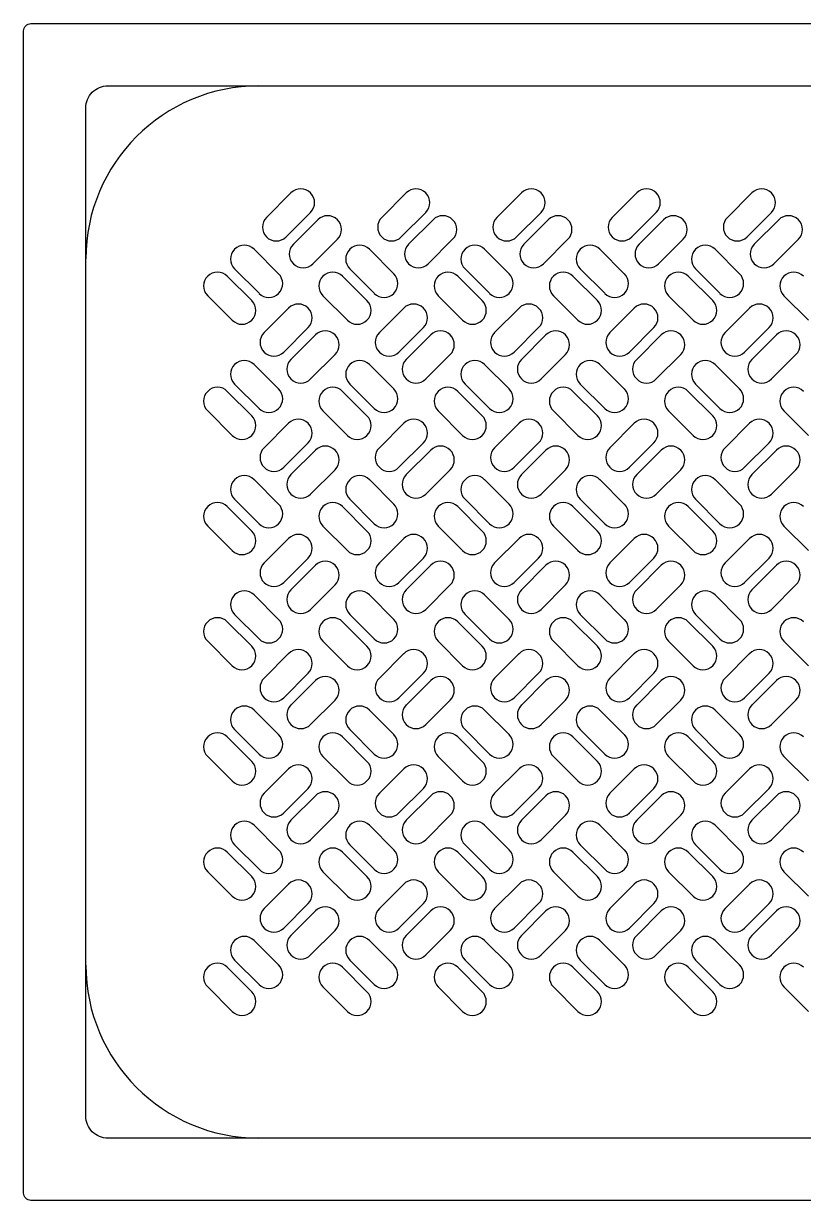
# Model space of a CAD drawing. Header units: millimetres. Extents: x 4.57 to 13.56, y 2.92 to 9.59.
# Drawn here: x 12.361 to 12.891, y 2.928 to 3.728 of the extents above; entities that cross this region are included whole.
import ezdxf

# ---------------------------------------------------------------- set-up
doc = ezdxf.new("R2010")
doc.units = ezdxf.units.MM

msp = doc.modelspace()

# ---------------------------------------------------------------- linework, layer by layer
at = {"color": 18, "true_color": 0x000000}
for p, q in [((12.52626, 3.59647), (12.5429, 3.61311)), ((12.60458, 3.59647), (12.62122, 3.61311)), ((12.6829, 3.59647), (12.69954, 3.61311)), ((12.76122, 3.59647), (12.77785, 3.61311)), ((12.83954, 3.59647), (12.85617, 3.61311)), ((12.53957, 3.58316), (12.55621, 3.5998)), ((12.54452, 3.57822), (12.56116, 3.59485)), ((12.61789, 3.58316), (12.63453, 3.5998)), ((12.62284, 3.57822), (12.63947, 3.59485)), ((12.69621, 3.58316), (12.71284, 3.5998)), ((12.70116, 3.57822), (12.71779, 3.59485)), ((12.77453, 3.58316), (12.79116, 3.5998)), ((12.77948, 3.57822), (12.79611, 3.59485)), ((12.85285, 3.58316), (12.86948, 3.5998)), ((12.8578, 3.57822), (12.87443, 3.59485)), ((12.55783, 3.56491), (12.57447, 3.58154)), ((12.63615, 3.56491), (12.65278, 3.58154)), ((12.71447, 3.56491), (12.7311, 3.58154)), ((12.79279, 3.56491), (12.80942, 3.58154)), ((12.87111, 3.56491), (12.88774, 3.58154)), ((12.5345, 3.55813), (12.51787, 3.57477)), ((12.61282, 3.55813), (12.59619, 3.57477)), ((12.69114, 3.55813), (12.67451, 3.57477)), ((12.76946, 3.55813), (12.75283, 3.57477)), ((12.84778, 3.55813), (12.83114, 3.57477)), ((12.52119, 3.54483), (12.50456, 3.56146)), ((12.59951, 3.54483), (12.58288, 3.56146)), ((12.67783, 3.54483), (12.6612, 3.56146)), ((12.75615, 3.54483), (12.73952, 3.56146)), ((12.83447, 3.54483), (12.81783, 3.56146)), ((12.51624, 3.53988), (12.49961, 3.55651)), ((12.59456, 3.53988), (12.57793, 3.55651)), ((12.67288, 3.53988), (12.65625, 3.55651)), ((12.7512, 3.53988), (12.73457, 3.55651)), ((12.82952, 3.53988), (12.81289, 3.55651)), ((12.50293, 3.52657), (12.4863, 3.5432)), ((12.58125, 3.52657), (12.56462, 3.5432)), ((12.65957, 3.52657), (12.64294, 3.5432)), ((12.73789, 3.52657), (12.72126, 3.5432)), ((12.81621, 3.52657), (12.79958, 3.5432)), ((12.89453, 3.52657), (12.8779, 3.5432)), ((12.52464, 3.51817), (12.54127, 3.53481)), ((12.60296, 3.51817), (12.61959, 3.53481)), ((12.68128, 3.51817), (12.69791, 3.53481)), ((12.7596, 3.51817), (12.77623, 3.53481)), ((12.83791, 3.51817), (12.85455, 3.53481)), ((12.53795, 3.50486), (12.55458, 3.5215)), ((12.61627, 3.50486), (12.6329, 3.5215)), ((12.69459, 3.50486), (12.71122, 3.5215)), ((12.77291, 3.50486), (12.78954, 3.5215)), ((12.85122, 3.50486), (12.86786, 3.5215)), ((12.5429, 3.49991), (12.55953, 3.51655)), ((12.62122, 3.49991), (12.63785, 3.51655)), ((12.69954, 3.49991), (12.71617, 3.51655)), ((12.77785, 3.49991), (12.79449, 3.51655)), ((12.85617, 3.49991), (12.87281, 3.51655)), ((12.5345, 3.47983), (12.51787, 3.49647)), ((12.55621, 3.4866), (12.57284, 3.50324)), ((12.61282, 3.47983), (12.59619, 3.49647)), ((12.63453, 3.4866), (12.65116, 3.50324)), ((12.69114, 3.47983), (12.67451, 3.49647)), ((12.71284, 3.4866), (12.72948, 3.50324)), ((12.76946, 3.47983), (12.75283, 3.49647)), ((12.79116, 3.4866), (12.8078, 3.50324)), ((12.84778, 3.47983), (12.83114, 3.49647)), ((12.86948, 3.4866), (12.88612, 3.50324)), ((12.52119, 3.46652), (12.50456, 3.48316)), ((12.59951, 3.46652), (12.58288, 3.48316)), ((12.67783, 3.46652), (12.6612, 3.48316)), ((12.75615, 3.46652), (12.73952, 3.48316)), ((12.83447, 3.46652), (12.81783, 3.48316)), ((12.51624, 3.46157), (12.49961, 3.47821)), ((12.59456, 3.46157), (12.57793, 3.47821)), ((12.67288, 3.46157), (12.65625, 3.47821)), ((12.7512, 3.46157), (12.73457, 3.47821)), ((12.82952, 3.46157), (12.81289, 3.47821)), ((12.50293, 3.44826), (12.4863, 3.4649)), ((12.58125, 3.44826), (12.56462, 3.4649)), ((12.65957, 3.44826), (12.64294, 3.4649)), ((12.73789, 3.44826), (12.72126, 3.4649)), ((12.81621, 3.44826), (12.79958, 3.4649)), ((12.89453, 3.44826), (12.8779, 3.4649)), ((12.52464, 3.43987), (12.54127, 3.4565)), ((12.60296, 3.43987), (12.61959, 3.4565)), ((12.68128, 3.43987), (12.69791, 3.4565)), ((12.7596, 3.43987), (12.77623, 3.4565)), ((12.83791, 3.43987), (12.85455, 3.4565)), ((12.53795, 3.42656), (12.55458, 3.4432)), ((12.61627, 3.42656), (12.6329, 3.4432)), ((12.69459, 3.42656), (12.71122, 3.4432)), ((12.77291, 3.42656), (12.78954, 3.4432)), ((12.85122, 3.42656), (12.86786, 3.4432)), ((12.5429, 3.42161), (12.55953, 3.43825)), ((12.62122, 3.42161), (12.63785, 3.43825)), ((12.69954, 3.42161), (12.71617, 3.43825)), ((12.77785, 3.42161), (12.79449, 3.43825)), ((12.85617, 3.42161), (12.87281, 3.43825)), ((12.55621, 3.4083), (12.57284, 3.42494)), ((12.63453, 3.4083), (12.65116, 3.42494)), ((12.71284, 3.4083), (12.72948, 3.42494)), ((12.79116, 3.4083), (12.8078, 3.42494)), ((12.86948, 3.4083), (12.88612, 3.42494)), ((12.5345, 3.40153), (12.51787, 3.41817)), ((12.61282, 3.40153), (12.59619, 3.41817)), ((12.69114, 3.40153), (12.67451, 3.41817)), ((12.76946, 3.40153), (12.75283, 3.41817)), ((12.84778, 3.40153), (12.83114, 3.41817)), ((12.52119, 3.38822), (12.50456, 3.40486)), ((12.59951, 3.38822), (12.58288, 3.40486)), ((12.67783, 3.38822), (12.6612, 3.40486)), ((12.75615, 3.38822), (12.73952, 3.40486)), ((12.83447, 3.38822), (12.81783, 3.40486)), ((12.51624, 3.38327), (12.49961, 3.39991)), ((12.59456, 3.38327), (12.57793, 3.39991)), ((12.67288, 3.38327), (12.65625, 3.39991)), ((12.7512, 3.38327), (12.73457, 3.39991)), ((12.82952, 3.38327), (12.81289, 3.39991)), ((12.50293, 3.36996), (12.4863, 3.3866)), ((12.58125, 3.36996), (12.56462, 3.3866)), ((12.65957, 3.36996), (12.64294, 3.3866)), ((12.73789, 3.36996), (12.72126, 3.3866)), ((12.81621, 3.36996), (12.79958, 3.3866)), ((12.89453, 3.36996), (12.8779, 3.3866)), ((12.52464, 3.36157), (12.54127, 3.3782)), ((12.60296, 3.36157), (12.61959, 3.3782)), ((12.68128, 3.36157), (12.69791, 3.3782)), ((12.7596, 3.36157), (12.77623, 3.3782)), ((12.83791, 3.36157), (12.85455, 3.3782)), ((12.53795, 3.34826), (12.55458, 3.36489)), ((12.61627, 3.34826), (12.6329, 3.36489)), ((12.69459, 3.34826), (12.71122, 3.36489)), ((12.77291, 3.34826), (12.78954, 3.36489)), ((12.85122, 3.34826), (12.86786, 3.36489)), ((12.5429, 3.34331), (12.55953, 3.35994)), ((12.62122, 3.34331), (12.63785, 3.35994)), ((12.69954, 3.34331), (12.71617, 3.35994)), ((12.77785, 3.34331), (12.79449, 3.35994)), ((12.85617, 3.34331), (12.87281, 3.35994)), ((12.55621, 3.33), (12.57284, 3.34663)), ((12.63453, 3.33), (12.65116, 3.34663)), ((12.71284, 3.33), (12.72948, 3.34663)), ((12.79116, 3.33), (12.8078, 3.34663)), ((12.86948, 3.33), (12.88612, 3.34663)), ((12.5345, 3.32323), (12.51787, 3.33986)), ((12.61282, 3.32323), (12.59619, 3.33986)), ((12.69114, 3.32323), (12.67451, 3.33986)), ((12.76946, 3.32323), (12.75283, 3.33986)), ((12.84778, 3.32323), (12.83114, 3.33986)), ((12.51624, 3.30497), (12.49961, 3.3216)), ((12.52119, 3.30992), (12.50456, 3.32655)), ((12.59456, 3.30497), (12.57793, 3.3216)), ((12.59951, 3.30992), (12.58288, 3.32655)), ((12.67288, 3.30497), (12.65625, 3.3216)), ((12.67783, 3.30992), (12.6612, 3.32655)), ((12.7512, 3.30497), (12.73457, 3.3216)), ((12.75615, 3.30992), (12.73952, 3.32655)), ((12.82952, 3.30497), (12.81289, 3.3216)), ((12.83447, 3.30992), (12.81783, 3.32655)), ((12.50293, 3.29166), (12.4863, 3.30829)), ((12.58125, 3.29166), (12.56462, 3.30829)), ((12.65957, 3.29166), (12.64294, 3.30829)), ((12.73789, 3.29166), (12.72126, 3.30829)), ((12.81621, 3.29166), (12.79958, 3.30829)), ((12.89453, 3.29166), (12.8779, 3.30829)), ((12.52464, 3.28326), (12.54127, 3.2999)), ((12.60296, 3.28326), (12.61959, 3.2999)), ((12.68128, 3.28326), (12.69791, 3.2999)), ((12.7596, 3.28326), (12.77623, 3.2999)), ((12.83791, 3.28326), (12.85455, 3.2999)), ((12.53795, 3.26995), (12.55458, 3.28659)), ((12.5429, 3.265), (12.55953, 3.28164)), ((12.61627, 3.26995), (12.6329, 3.28659)), ((12.62122, 3.265), (12.63785, 3.28164)), ((12.69459, 3.26995), (12.71122, 3.28659)), ((12.69954, 3.265), (12.71617, 3.28164)), ((12.77291, 3.26995), (12.78954, 3.28659)), ((12.77785, 3.265), (12.79449, 3.28164)), ((12.85122, 3.26995), (12.86786, 3.28659)), ((12.85617, 3.265), (12.87281, 3.28164)), ((12.55621, 3.25169), (12.57284, 3.26833)), ((12.63453, 3.25169), (12.65116, 3.26833)), ((12.71284, 3.25169), (12.72948, 3.26833)), ((12.79116, 3.25169), (12.8078, 3.26833)), ((12.86948, 3.25169), (12.88612, 3.26833)), ((12.5345, 3.24492), (12.51787, 3.26156)), ((12.61282, 3.24492), (12.59619, 3.26156)), ((12.69114, 3.24492), (12.67451, 3.26156)), ((12.76946, 3.24492), (12.75283, 3.26156)), ((12.84778, 3.24492), (12.83114, 3.26156)), ((12.52119, 3.23161), (12.50456, 3.24825)), ((12.59951, 3.23161), (12.58288, 3.24825)), ((12.67783, 3.23161), (12.6612, 3.24825)), ((12.75615, 3.23161), (12.73952, 3.24825)), ((12.83447, 3.23161), (12.81783, 3.24825)), ((12.51624, 3.22666), (12.49961, 3.2433)), ((12.59456, 3.22666), (12.57793, 3.2433)), ((12.67288, 3.22666), (12.65625, 3.2433)), ((12.7512, 3.22666), (12.73457, 3.2433)), ((12.82952, 3.22666), (12.81289, 3.2433)), ((12.50293, 3.21335), (12.4863, 3.22999)), ((12.58125, 3.21335), (12.56462, 3.22999)), ((12.65957, 3.21335), (12.64294, 3.22999)), ((12.73789, 3.21335), (12.72126, 3.22999)), ((12.81621, 3.21335), (12.79958, 3.22999)), ((12.89453, 3.21335), (12.8779, 3.22999)), ((12.52464, 3.20496), (12.54127, 3.2216)), ((12.60296, 3.20496), (12.61959, 3.2216)), ((12.68128, 3.20496), (12.69791, 3.2216)), ((12.7596, 3.20496), (12.77623, 3.2216)), ((12.83791, 3.20496), (12.85455, 3.2216)), ((12.53795, 3.19165), (12.55458, 3.20829)), ((12.61627, 3.19165), (12.6329, 3.20829)), ((12.69459, 3.19165), (12.71122, 3.20829)), ((12.77291, 3.19165), (12.78954, 3.20829)), ((12.85122, 3.19165), (12.86786, 3.20829)), ((12.5429, 3.1867), (12.55953, 3.20334)), ((12.62122, 3.1867), (12.63785, 3.20334)), ((12.69954, 3.1867), (12.71617, 3.20334)), ((12.77785, 3.1867), (12.79449, 3.20334)), ((12.85617, 3.1867), (12.87281, 3.20334)), ((12.55621, 3.17339), (12.57284, 3.19003)), ((12.63453, 3.17339), (12.65116, 3.19003)), ((12.71284, 3.17339), (12.72948, 3.19003)), ((12.79116, 3.17339), (12.8078, 3.19003)), ((12.86948, 3.17339), (12.88612, 3.19003)), ((12.5345, 3.16662), (12.51787, 3.18326)), ((12.61282, 3.16662), (12.59619, 3.18326)), ((12.69114, 3.16662), (12.67451, 3.18326)), ((12.76946, 3.16662), (12.75283, 3.18326)), ((12.84778, 3.16662), (12.83114, 3.18326)), ((12.52119, 3.15331), (12.50456, 3.16995)), ((12.59951, 3.15331), (12.58288, 3.16995)), ((12.67783, 3.15331), (12.6612, 3.16995)), ((12.75615, 3.15331), (12.73952, 3.16995)), ((12.83447, 3.15331), (12.81783, 3.16995)), ((12.51624, 3.14836), (12.49961, 3.165)), ((12.59456, 3.14836), (12.57793, 3.165)), ((12.67288, 3.14836), (12.65625, 3.165)), ((12.7512, 3.14836), (12.73457, 3.165)), ((12.82952, 3.14836), (12.81289, 3.165)), ((12.50293, 3.13505), (12.4863, 3.15169)), ((12.58125, 3.13505), (12.56462, 3.15169)), ((12.65957, 3.13505), (12.64294, 3.15169)), ((12.73789, 3.13505), (12.72126, 3.15169)), ((12.81621, 3.13505), (12.79958, 3.15169)), ((12.89453, 3.13505), (12.8779, 3.15169)), ((12.52464, 3.12666), (12.54127, 3.14329)), ((12.60296, 3.12666), (12.61959, 3.14329)), ((12.68128, 3.12666), (12.69791, 3.14329)), ((12.7596, 3.12666), (12.77623, 3.14329)), ((12.83791, 3.12666), (12.85455, 3.14329)), ((12.53795, 3.11335), (12.55458, 3.12998)), ((12.61627, 3.11335), (12.6329, 3.12998)), ((12.69459, 3.11335), (12.71122, 3.12998)), ((12.77291, 3.11335), (12.78954, 3.12998)), ((12.85122, 3.11335), (12.86786, 3.12998)), ((12.5429, 3.1084), (12.55953, 3.12503)), ((12.62122, 3.1084), (12.63785, 3.12503)), ((12.69954, 3.1084), (12.71617, 3.12503)), ((12.77785, 3.1084), (12.79449, 3.12503)), ((12.85617, 3.1084), (12.87281, 3.12503)), ((12.5345, 3.08832), (12.51787, 3.10495)), ((12.55621, 3.09509), (12.57284, 3.11172)), ((12.61282, 3.08832), (12.59619, 3.10495)), ((12.63453, 3.09509), (12.65116, 3.11172)), ((12.69114, 3.08832), (12.67451, 3.10495)), ((12.71284, 3.09509), (12.72948, 3.11172)), ((12.76946, 3.08832), (12.75283, 3.10495)), ((12.79116, 3.09509), (12.8078, 3.11172)), ((12.84778, 3.08832), (12.83114, 3.10495)), ((12.86948, 3.09509), (12.88612, 3.11172)), ((12.52119, 3.07501), (12.50456, 3.09164)), ((12.59951, 3.07501), (12.58288, 3.09164)), ((12.67783, 3.07501), (12.6612, 3.09164)), ((12.75615, 3.07501), (12.73952, 3.09164)), ((12.83447, 3.07501), (12.81783, 3.09164)), ((12.51624, 3.07006), (12.49961, 3.08669)), ((12.59456, 3.07006), (12.57793, 3.08669)), ((12.67288, 3.07006), (12.65625, 3.08669)), ((12.7512, 3.07006), (12.73457, 3.08669)), ((12.82952, 3.07006), (12.81289, 3.08669)), ((12.50293, 3.05675), (12.4863, 3.07338)), ((12.58125, 3.05675), (12.56462, 3.07338)), ((12.65957, 3.05675), (12.64294, 3.07338)), ((12.73789, 3.05675), (12.72126, 3.07338)), ((12.81621, 3.05675), (12.79958, 3.07338)), ((12.89453, 3.05675), (12.8779, 3.07338))]:
    msp.add_line(p, q, dxfattribs=at)
for points in [[(12.36114, 2.93322), (12.36114, 3.72322, -0.414214), (12.36614, 3.72822), (13.55614, 3.72822, -0.414214), (13.56114, 3.72322), (13.56114, 2.93322, -0.414214), (13.55614, 2.92822), (12.36614, 2.92822, -0.414214)], [(12.40349, 2.98557), (12.40349, 3.67087, -0.414214), (12.41849, 3.68587), (13.50379, 3.68587, -0.414214), (13.51879, 3.67087), (13.51879, 2.98557, -0.414214), (13.50379, 2.97057), (12.41849, 2.97057, -0.414214)]]:
    msp.add_lwpolyline(points, format="xyb", close=True, dxfattribs=at)
for centre, radius, start, end in [((12.52113, 3.56823), 0.11764, 90, 180), ((12.54955, 3.60646), 0.00941, 315, 135), ((12.62787, 3.60646), 0.00941, 315, 135), ((12.70619, 3.60646), 0.00941, 315, 135), ((12.78451, 3.60646), 0.00941, 315, 135), ((12.86283, 3.60646), 0.00941, 315, 135), ((12.53291, 3.58982), 0.00941, 135, 315), ((12.56781, 3.5882), 0.00941, 315, 135), ((12.61123, 3.58982), 0.00941, 135, 315), ((12.64613, 3.5882), 0.00941, 315, 135), ((12.68955, 3.58982), 0.00941, 135, 315), ((12.72445, 3.5882), 0.00941, 315, 135), ((12.76787, 3.58982), 0.00941, 135, 315), ((12.80277, 3.5882), 0.00941, 315, 135), ((12.84619, 3.58982), 0.00941, 135, 315), ((12.88109, 3.5882), 0.00941, 315, 135), ((12.51121, 3.56812), 0.00941, 45, 225), ((12.55117, 3.57156), 0.00941, 135, 315), ((12.58953, 3.56812), 0.00941, 45, 225), ((12.62949, 3.57156), 0.00941, 135, 315), ((12.66785, 3.56812), 0.00941, 45, 225), ((12.70781, 3.57156), 0.00941, 135, 315), ((12.74617, 3.56812), 0.00941, 45, 225), ((12.78613, 3.57156), 0.00941, 135, 315), ((12.82449, 3.56812), 0.00941, 45, 225), ((12.86445, 3.57156), 0.00941, 135, 315), ((12.49295, 3.54986), 0.00941, 45, 225), ((12.52785, 3.55148), 0.00941, 225, 45), ((12.57127, 3.54986), 0.00941, 45, 225), ((12.60617, 3.55148), 0.00941, 225, 45), ((12.64959, 3.54986), 0.00941, 45, 225), ((12.68449, 3.55148), 0.00941, 225, 45), ((12.72791, 3.54986), 0.00941, 45, 225), ((12.76281, 3.55148), 0.00941, 225, 45), ((12.80623, 3.54986), 0.00941, 45, 225), ((12.84113, 3.55148), 0.00941, 225, 45), ((12.88455, 3.54986), 0.00941, 45, 225), ((12.50959, 3.53322), 0.00941, 225, 45), ((12.54793, 3.52815), 0.00941, 315, 135), ((12.58791, 3.53322), 0.00941, 225, 45), ((12.62625, 3.52815), 0.00941, 315, 135), ((12.66623, 3.53322), 0.00941, 225, 45), ((12.70457, 3.52815), 0.00941, 315, 135), ((12.74455, 3.53322), 0.00941, 225, 45), ((12.78289, 3.52815), 0.00941, 315, 135), ((12.82287, 3.53322), 0.00941, 225, 45), ((12.86121, 3.52815), 0.00941, 315, 135), ((12.53129, 3.51152), 0.00941, 135, 315), ((12.56619, 3.50989), 0.00941, 315, 135), ((12.60961, 3.51152), 0.00941, 135, 315), ((12.64451, 3.50989), 0.00941, 315, 135), ((12.68793, 3.51152), 0.00941, 135, 315), ((12.72283, 3.50989), 0.00941, 315, 135), ((12.76625, 3.51152), 0.00941, 135, 315), ((12.80115, 3.50989), 0.00941, 315, 135), ((12.84457, 3.51152), 0.00941, 135, 315), ((12.87947, 3.50989), 0.00941, 315, 135), ((12.51121, 3.48981), 0.00941, 45, 225), ((12.54955, 3.49326), 0.00941, 135, 315), ((12.58953, 3.48981), 0.00941, 45, 225), ((12.62787, 3.49326), 0.00941, 135, 315), ((12.66785, 3.48981), 0.00941, 45, 225), ((12.70619, 3.49326), 0.00941, 135, 315), ((12.74617, 3.48981), 0.00941, 45, 225), ((12.78451, 3.49326), 0.00941, 135, 315), ((12.82449, 3.48981), 0.00941, 45, 225), ((12.86283, 3.49326), 0.00941, 135, 315), ((12.49295, 3.47155), 0.00941, 45, 225), ((12.57127, 3.47155), 0.00941, 45, 225), ((12.64959, 3.47155), 0.00941, 45, 225), ((12.72791, 3.47155), 0.00941, 45, 225), ((12.80623, 3.47155), 0.00941, 45, 225), ((12.88455, 3.47155), 0.00941, 45, 225), ((12.52785, 3.47318), 0.00941, 225, 45), ((12.60617, 3.47318), 0.00941, 225, 45), ((12.68449, 3.47318), 0.00941, 225, 45), ((12.76281, 3.47318), 0.00941, 225, 45), ((12.84113, 3.47318), 0.00941, 225, 45), ((12.50959, 3.45492), 0.00941, 225, 45), ((12.54793, 3.44985), 0.00941, 315, 135), ((12.58791, 3.45492), 0.00941, 225, 45), ((12.62625, 3.44985), 0.00941, 315, 135), ((12.66623, 3.45492), 0.00941, 225, 45), ((12.70457, 3.44985), 0.00941, 315, 135), ((12.74455, 3.45492), 0.00941, 225, 45), ((12.78289, 3.44985), 0.00941, 315, 135), ((12.82287, 3.45492), 0.00941, 225, 45), ((12.86121, 3.44985), 0.00941, 315, 135), ((12.56619, 3.43159), 0.00941, 315, 135), ((12.64451, 3.43159), 0.00941, 315, 135), ((12.72283, 3.43159), 0.00941, 315, 135), ((12.80115, 3.43159), 0.00941, 315, 135), ((12.87947, 3.43159), 0.00941, 315, 135), ((12.53129, 3.43321), 0.00941, 135, 315), ((12.60961, 3.43321), 0.00941, 135, 315), ((12.68793, 3.43321), 0.00941, 135, 315), ((12.76625, 3.43321), 0.00941, 135, 315), ((12.84457, 3.43321), 0.00941, 135, 315), ((12.51121, 3.41151), 0.00941, 45, 225), ((12.54955, 3.41495), 0.00941, 135, 315), ((12.58953, 3.41151), 0.00941, 45, 225), ((12.62787, 3.41495), 0.00941, 135, 315), ((12.66785, 3.41151), 0.00941, 45, 225), ((12.70619, 3.41495), 0.00941, 135, 315), ((12.74617, 3.41151), 0.00941, 45, 225), ((12.78451, 3.41495), 0.00941, 135, 315), ((12.82449, 3.41151), 0.00941, 45, 225), ((12.86283, 3.41495), 0.00941, 135, 315), ((12.49295, 3.39325), 0.00941, 45, 225), ((12.52785, 3.39487), 0.00941, 225, 45), ((12.57127, 3.39325), 0.00941, 45, 225), ((12.60617, 3.39487), 0.00941, 225, 45), ((12.64959, 3.39325), 0.00941, 45, 225), ((12.68449, 3.39487), 0.00941, 225, 45), ((12.72791, 3.39325), 0.00941, 45, 225), ((12.76281, 3.39487), 0.00941, 225, 45), ((12.80623, 3.39325), 0.00941, 45, 225), ((12.84113, 3.39487), 0.00941, 225, 45), ((12.88455, 3.39325), 0.00941, 45, 225), ((12.50959, 3.37661), 0.00941, 225, 45), ((12.54793, 3.37155), 0.00941, 315, 135), ((12.58791, 3.37661), 0.00941, 225, 45), ((12.62625, 3.37155), 0.00941, 315, 135), ((12.66623, 3.37661), 0.00941, 225, 45), ((12.70457, 3.37155), 0.00941, 315, 135), ((12.74455, 3.37661), 0.00941, 225, 45), ((12.78289, 3.37155), 0.00941, 315, 135), ((12.82287, 3.37661), 0.00941, 225, 45), ((12.86121, 3.37155), 0.00941, 315, 135), ((12.53129, 3.35491), 0.00941, 135, 315), ((12.56619, 3.35329), 0.00941, 315, 135), ((12.60961, 3.35491), 0.00941, 135, 315), ((12.64451, 3.35329), 0.00941, 315, 135), ((12.68793, 3.35491), 0.00941, 135, 315), ((12.72283, 3.35329), 0.00941, 315, 135), ((12.76625, 3.35491), 0.00941, 135, 315), ((12.80115, 3.35329), 0.00941, 315, 135), ((12.84457, 3.35491), 0.00941, 135, 315), ((12.87947, 3.35329), 0.00941, 315, 135), ((12.51121, 3.33321), 0.00941, 45, 225), ((12.54955, 3.33665), 0.00941, 135, 315), ((12.58953, 3.33321), 0.00941, 45, 225), ((12.62787, 3.33665), 0.00941, 135, 315), ((12.66785, 3.33321), 0.00941, 45, 225), ((12.70619, 3.33665), 0.00941, 135, 315), ((12.74617, 3.33321), 0.00941, 45, 225), ((12.78451, 3.33665), 0.00941, 135, 315), ((12.82449, 3.33321), 0.00941, 45, 225), ((12.86283, 3.33665), 0.00941, 135, 315), ((12.49295, 3.31495), 0.00941, 45, 225), ((12.52785, 3.31657), 0.00941, 225, 45), ((12.57127, 3.31495), 0.00941, 45, 225), ((12.60617, 3.31657), 0.00941, 225, 45), ((12.64959, 3.31495), 0.00941, 45, 225), ((12.68449, 3.31657), 0.00941, 225, 45), ((12.72791, 3.31495), 0.00941, 45, 225), ((12.76281, 3.31657), 0.00941, 225, 45), ((12.80623, 3.31495), 0.00941, 45, 225), ((12.84113, 3.31657), 0.00941, 225, 45), ((12.88455, 3.31495), 0.00941, 45, 225), ((12.50959, 3.29831), 0.00941, 225, 45), ((12.58791, 3.29831), 0.00941, 225, 45), ((12.66623, 3.29831), 0.00941, 225, 45), ((12.74455, 3.29831), 0.00941, 225, 45), ((12.82287, 3.29831), 0.00941, 225, 45), ((12.54793, 3.29324), 0.00941, 315, 135), ((12.62625, 3.29324), 0.00941, 315, 135), ((12.70457, 3.29324), 0.00941, 315, 135), ((12.78289, 3.29324), 0.00941, 315, 135), ((12.86121, 3.29324), 0.00941, 315, 135), ((12.53129, 3.27661), 0.00941, 135, 315), ((12.56619, 3.27498), 0.00941, 315, 135), ((12.60961, 3.27661), 0.00941, 135, 315), ((12.64451, 3.27498), 0.00941, 315, 135), ((12.68793, 3.27661), 0.00941, 135, 315), ((12.72283, 3.27498), 0.00941, 315, 135), ((12.76625, 3.27661), 0.00941, 135, 315), ((12.80115, 3.27498), 0.00941, 315, 135), ((12.84457, 3.27661), 0.00941, 135, 315), ((12.87947, 3.27498), 0.00941, 315, 135), ((12.51121, 3.2549), 0.00941, 45, 225), ((12.54955, 3.25835), 0.00941, 135, 315), ((12.58953, 3.2549), 0.00941, 45, 225), ((12.62787, 3.25835), 0.00941, 135, 315), ((12.66785, 3.2549), 0.00941, 45, 225), ((12.70619, 3.25835), 0.00941, 135, 315), ((12.74617, 3.2549), 0.00941, 45, 225), ((12.78451, 3.25835), 0.00941, 135, 315), ((12.82449, 3.2549), 0.00941, 45, 225), ((12.86283, 3.25835), 0.00941, 135, 315), ((12.49295, 3.23664), 0.00941, 45, 225), ((12.52785, 3.23827), 0.00941, 225, 45), ((12.57127, 3.23664), 0.00941, 45, 225), ((12.60617, 3.23827), 0.00941, 225, 45), ((12.64959, 3.23664), 0.00941, 45, 225), ((12.68449, 3.23827), 0.00941, 225, 45), ((12.72791, 3.23664), 0.00941, 45, 225), ((12.76281, 3.23827), 0.00941, 225, 45), ((12.80623, 3.23664), 0.00941, 45, 225), ((12.84113, 3.23827), 0.00941, 225, 45), ((12.88455, 3.23664), 0.00941, 45, 225), ((12.50959, 3.22001), 0.00941, 225, 45), ((12.54793, 3.21494), 0.00941, 315, 135), ((12.58791, 3.22001), 0.00941, 225, 45), ((12.62625, 3.21494), 0.00941, 315, 135), ((12.66623, 3.22001), 0.00941, 225, 45), ((12.70457, 3.21494), 0.00941, 315, 135), ((12.74455, 3.22001), 0.00941, 225, 45), ((12.78289, 3.21494), 0.00941, 315, 135), ((12.82287, 3.22001), 0.00941, 225, 45), ((12.86121, 3.21494), 0.00941, 315, 135), ((12.53129, 3.19831), 0.00941, 135, 315), ((12.56619, 3.19668), 0.00941, 315, 135), ((12.60961, 3.19831), 0.00941, 135, 315), ((12.64451, 3.19668), 0.00941, 315, 135), ((12.68793, 3.19831), 0.00941, 135, 315), ((12.72283, 3.19668), 0.00941, 315, 135), ((12.76625, 3.19831), 0.00941, 135, 315), ((12.80115, 3.19668), 0.00941, 315, 135), ((12.84457, 3.19831), 0.00941, 135, 315), ((12.87947, 3.19668), 0.00941, 315, 135), ((12.51121, 3.1766), 0.00941, 45, 225), ((12.54955, 3.18005), 0.00941, 135, 315), ((12.58953, 3.1766), 0.00941, 45, 225), ((12.62787, 3.18005), 0.00941, 135, 315), ((12.66785, 3.1766), 0.00941, 45, 225), ((12.70619, 3.18005), 0.00941, 135, 315), ((12.74617, 3.1766), 0.00941, 45, 225), ((12.78451, 3.18005), 0.00941, 135, 315), ((12.82449, 3.1766), 0.00941, 45, 225), ((12.86283, 3.18005), 0.00941, 135, 315), ((12.49295, 3.15834), 0.00941, 45, 225), ((12.52785, 3.15997), 0.00941, 225, 45), ((12.57127, 3.15834), 0.00941, 45, 225), ((12.60617, 3.15997), 0.00941, 225, 45), ((12.64959, 3.15834), 0.00941, 45, 225), ((12.68449, 3.15997), 0.00941, 225, 45), ((12.72791, 3.15834), 0.00941, 45, 225), ((12.76281, 3.15997), 0.00941, 225, 45), ((12.80623, 3.15834), 0.00941, 45, 225), ((12.84113, 3.15997), 0.00941, 225, 45), ((12.88455, 3.15834), 0.00941, 45, 225), ((12.50959, 3.14171), 0.00941, 225, 45), ((12.54793, 3.13664), 0.00941, 315, 135), ((12.58791, 3.14171), 0.00941, 225, 45), ((12.62625, 3.13664), 0.00941, 315, 135), ((12.66623, 3.14171), 0.00941, 225, 45), ((12.70457, 3.13664), 0.00941, 315, 135), ((12.74455, 3.14171), 0.00941, 225, 45), ((12.78289, 3.13664), 0.00941, 315, 135), ((12.82287, 3.14171), 0.00941, 225, 45), ((12.86121, 3.13664), 0.00941, 315, 135), ((12.53129, 3.12), 0.00941, 135, 315), ((12.56619, 3.11838), 0.00941, 315, 135), ((12.60961, 3.12), 0.00941, 135, 315), ((12.64451, 3.11838), 0.00941, 315, 135), ((12.68793, 3.12), 0.00941, 135, 315), ((12.72283, 3.11838), 0.00941, 315, 135), ((12.76625, 3.12), 0.00941, 135, 315), ((12.80115, 3.11838), 0.00941, 315, 135), ((12.84457, 3.12), 0.00941, 135, 315), ((12.87947, 3.11838), 0.00941, 315, 135), ((12.51121, 3.0983), 0.00941, 45, 225), ((12.54955, 3.10174), 0.00941, 135, 315), ((12.58953, 3.0983), 0.00941, 45, 225), ((12.62787, 3.10174), 0.00941, 135, 315), ((12.66785, 3.0983), 0.00941, 45, 225), ((12.70619, 3.10174), 0.00941, 135, 315), ((12.74617, 3.0983), 0.00941, 45, 225), ((12.78451, 3.10174), 0.00941, 135, 315), ((12.82449, 3.0983), 0.00941, 45, 225), ((12.86283, 3.10174), 0.00941, 135, 315), ((12.52113, 3.08821), 0.11764, 180, 270), ((12.49295, 3.08004), 0.00941, 45, 225), ((12.52785, 3.08166), 0.00941, 225, 45), ((12.57127, 3.08004), 0.00941, 45, 225), ((12.60617, 3.08166), 0.00941, 225, 45), ((12.64959, 3.08004), 0.00941, 45, 225), ((12.68449, 3.08166), 0.00941, 225, 45), ((12.72791, 3.08004), 0.00941, 45, 225), ((12.76281, 3.08166), 0.00941, 225, 45), ((12.80623, 3.08004), 0.00941, 45, 225), ((12.84113, 3.08166), 0.00941, 225, 45), ((12.88455, 3.08004), 0.00941, 45, 225), ((12.50959, 3.0634), 0.00941, 225, 45), ((12.58791, 3.0634), 0.00941, 225, 45), ((12.66623, 3.0634), 0.00941, 225, 45), ((12.74455, 3.0634), 0.00941, 225, 45), ((12.82287, 3.0634), 0.00941, 225, 45)]:
    msp.add_arc(centre, radius, start, end, dxfattribs=at)

doc.saveas('drawing.dxf')
